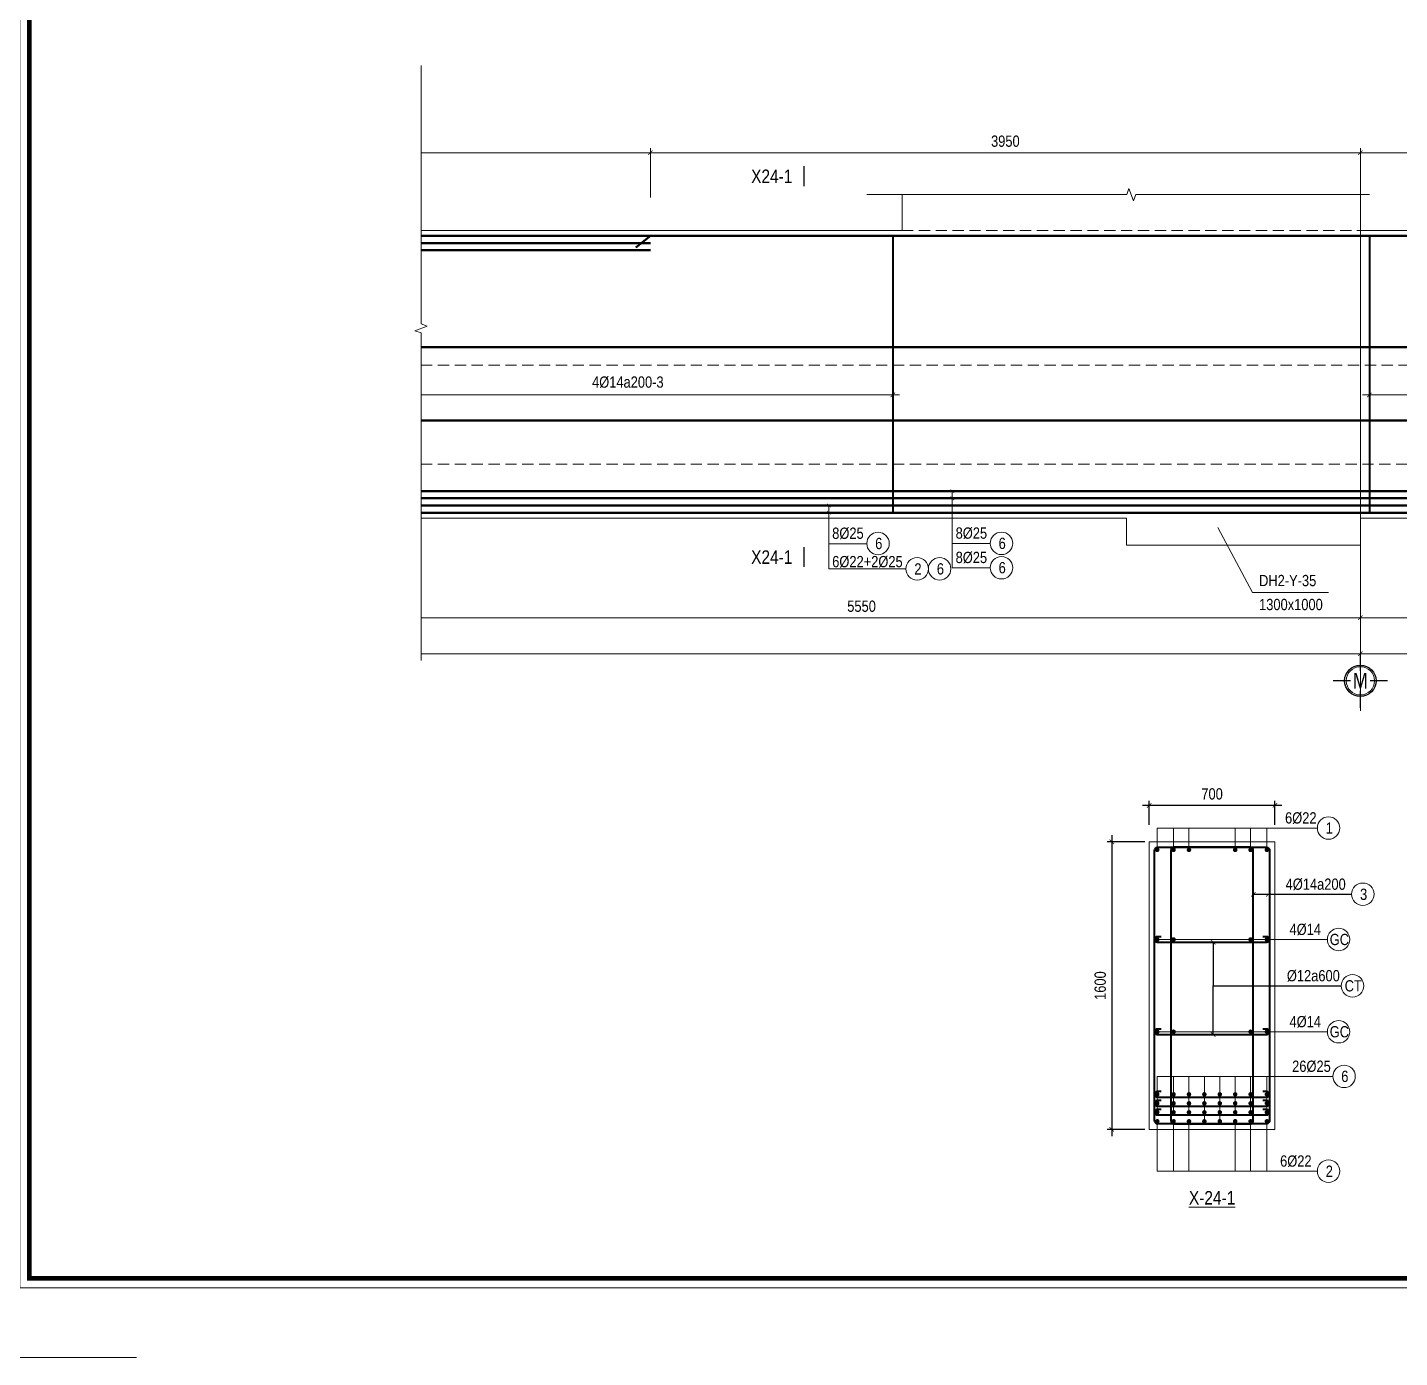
# Model space of a CAD drawing. Header units: millimetres. Extents: x 3014920 to 3563667, y -1638653 to -1356471.
# Drawn here: x 3302465 to 3310099, y -1601326 to -1593926 of the extents above; entities that cross this region are included whole.
import ezdxf
from ezdxf.enums import TextEntityAlignment as Align
from ezdxf.xclip import XClip

# ---------------------------------------------------------------- set-up
doc = ezdxf.new("R2010")
doc.units = ezdxf.units.MM
doc.header["$MEASUREMENT"] = 0
doc.header["$XCLIPFRAME"] = 0
doc.header["$PDMODE"] = 2
for name, pattern in [('6 TANG DIEN HINH 14-15$0$ACAD_ISO10W100', [18, 12, -3, 0, -3]), ('ACAD_ISO04W100', [30, 24, -3, 0, -3]), ('HIDDEN', [0.375, 0.25, -0.125])]:
    doc.linetypes.add(name, pattern=pattern)
doc.layers.get('0').update_dxf_attribs({"lineweight": 9})
doc.layers.get('Defpoints').update_dxf_attribs({"color": 10, "lineweight": 0})
for name, color, linetype, lineweight in [('2', 2, 'Continuous', 20), ('CDAI', 21, 'Continuous', 40), ('CTHEP', 50, 'Continuous', 50), ('DBAO', 90, 'Continuous', 13), ('DGIONG', 130, 'Continuous', 13), ('KTH', 154, 'Continuous', 9), ('Net khuat', 8, 'HIDDEN', 13), ('TEXT', 7, 'Continuous', 15), ('TEXT P X', 1, 'Continuous', 9), ('TRUC', 251, 'ACAD_ISO04W100', 9)]:
    doc.layers.add(name, color=color, linetype=linetype, lineweight=lineweight)
doc.layers.add('8', color=8, linetype='Continuous')
doc.styles.add('HELVECONDENSE', font='VHELVCN_0.TTF')
doc.styles.add('Star-HelCon', font='VHELVCN_0.TTF')
doc.styles.add('TTP-HelCon', font='VHELVCN_0.TTF')
doc.styles.add('VNI-HELVE-CONDENSE', font='VHELVCN_0.TTF')
doc.dimstyles.new('kc-25', dxfattribs={"dimtxt": 62.5, "dimasz": 20, "dimexe": 20, "dimexo": 50, "dimgap": 25, "dimtad": 3, "dimdec": 0, "dimzin": 0, "dimdsep": 46, "dimtxsty": 'VNI-HELVE-CONDENSE', "dimblk": 'DIM', "dimcen": 2.5, "dimclrd": 256, "dimclre": 154, "dimclrt": 7, "dimaunit": 1, "dimadec": 0, "dimazin": 0, "dimtfac": 1, "dimtdec": 0, "dimtix": 1, "dimtmove": 0, "dimatfit": 3, "dimldrblk": 'DOT', "dimfxl": 1, "dimtolj": 1, "dimtzin": 0, "dimarcsym": 0})
doc.dimstyles.new('TTP-25', dxfattribs={"dimscale": 25, "dimtxt": 2.5, "dimasz": 1, "dimexe": 1, "dimexo": 1, "dimgap": 0.09, "dimtad": 0, "dimdec": 4, "dimrnd": 1, "dimzin": 9, "dimdsep": 46, "dimtxsty": 'TTP-HelCon', "dimblk": 'ARCHTICK', "dimcen": 0.09, "dimdle": 1.5, "dimclrd": 256, "dimclre": 256, "dimclrt": 7, "dimadec": 0, "dimazin": 0, "dimtfac": 1, "dimtdec": 4, "dimtmove": 0, "dimatfit": 3, "dimldrblk": 'ARCHTICK', "dimfxl": 1, "dimtvp": 1, "dimtolj": 1, "dimtzin": 0, "dimarcsym": 0})

# ---------------------------------------------------------------- blocks, each defined once
blk = doc.blocks.new('dau truc')
blk.add_circle((0, 0), 180)
at = {"layer": '8'}
for p, q in [((0, 127), (0, 345)), ((-127, 0), (-345, 0)), ((0, -345), (0, -127)), ((345, 0), (127, 0))]:
    blk.add_line(p, q, dxfattribs=at)
blk.add_circle((0, 0), 200, dxfattribs=at)
at = {"layer": 'TEXT', "style": 'HELVECONDENSE'}
blk.add_attdef('A', text='', height=233, dxfattribs=at).set_placement((0, 0), align=Align.MIDDLE)
blk = doc.blocks.new('_ArchTick')
at = {"color": 0, "linetype": 'ByBlock', "const_width": 0.15}
blk.add_lwpolyline([(-0.5, -0.5), (0.5, 0.5)], dxfattribs=at)
blk = doc.blocks.new('*D2312')
at = {"layer": 'Defpoints', "color": 0, "transparency": 16777216}
for p in [(9920, -1797.3), (-2331, -1899.7), (9920, -2324.6)]:
    blk.add_point(p, dxfattribs=at)
at = {"layer": 'KTH', "lineweight": -2, "transparency": 16777216}
for p, q in [((9920, -1822.3), (9920, -2349.6)), ((-2331, -1924.7), (-2331, -2349.6)), ((-2368.5, -2324.6), (9957.5, -2324.6))]:
    blk.add_line(p, q, dxfattribs=at)
at = {"layer": 'KTH', "lineweight": -2, "transparency": 16777216, "xscale": 25, "yscale": 25, "zscale": 25, "rotation": 180}
blk.add_blockref('_ArchTick', (-2331, -2324.6), dxfattribs=at)
at = {"layer": 'KTH', "lineweight": -2, "transparency": 16777216, "xscale": 25, "yscale": 25, "zscale": 25}
blk.add_blockref('_ArchTick', (9920, -2324.6), dxfattribs=at)
at = {"layer": 'KTH', "color": 7, "transparency": 16777216, "insert": (3794.5, -2260.8), "char_height": 62.5, "attachment_point": 5, "style": 'TTP-HelCon'}
blk.add_mtext('\\A1;10450', dxfattribs=at)
blk = doc.blocks.new('*D2316')
at = {"layer": 'Defpoints', "color": 0, "transparency": 16777216}
for p in [(4370, -1899.7), (9920, -1899.7), (4370, -2124.7)]:
    blk.add_point(p, dxfattribs=at)
at = {"layer": 'KTH', "lineweight": -2, "transparency": 16777216}
for p, q in [((4370, -1924.7), (4370, -2149.7)), ((9920, -1924.7), (9920, -2149.7)), ((9957.5, -2124.7), (4332.5, -2124.7))]:
    blk.add_line(p, q, dxfattribs=at)
at = {"layer": 'KTH', "lineweight": -2, "transparency": 16777216, "xscale": 25, "yscale": 25, "zscale": 25, "rotation": 180}
blk.add_blockref('_ArchTick', (4370, -2124.7), dxfattribs=at)
at = {"layer": 'KTH', "lineweight": -2, "transparency": 16777216, "xscale": 25, "yscale": 25, "zscale": 25}
blk.add_blockref('_ArchTick', (9920, -2124.7), dxfattribs=at)
at = {"layer": 'KTH', "color": 7, "transparency": 16777216, "insert": (7145, -2060.8), "char_height": 62.5, "attachment_point": 5, "style": 'TTP-HelCon'}
blk.add_mtext('\\A1;5550', dxfattribs=at)
blk = doc.blocks.new('*D2317')
at = {"layer": 'Defpoints', "color": 0, "transparency": 16777216}
for p in [(4370, -709.4), (7319.3, -779.5), (4370, -884.4)]:
    blk.add_point(p, dxfattribs=at)
at = {"layer": 'KTH', "lineweight": -2, "transparency": 16777216}
for p, q in [((4370, -734.4), (4370, -909.4)), ((7319.3, -804.5), (7319.3, -909.4)), ((7356.8, -884.4), (4332.5, -884.4))]:
    blk.add_line(p, q, dxfattribs=at)
at = {"layer": 'KTH', "lineweight": -2, "transparency": 16777216, "xscale": 25, "yscale": 25, "zscale": 25, "rotation": 180}
blk.add_blockref('_ArchTick', (4370, -884.4), dxfattribs=at)
at = {"layer": 'KTH', "lineweight": -2, "transparency": 16777216, "xscale": 25, "yscale": 25, "zscale": 25}
blk.add_blockref('_ArchTick', (7319.3, -884.4), dxfattribs=at)
at = {"layer": 'KTH', "color": 7, "transparency": 16777216, "insert": (5844.7, -814.4), "char_height": 62.5, "attachment_point": 5, "style": 'TTP-HelCon'}
blk.add_mtext('\\A1;4Þ14a200-3', dxfattribs=at)
blk = doc.blocks.new('*D2319')
at = {"layer": 'Defpoints', "color": 0, "transparency": 16777216}
for p in [(9970, -709.4), (12520, -709.4), (12520, -885.1)]:
    blk.add_point(p, dxfattribs=at)
at = {"layer": 'KTH', "lineweight": -2, "transparency": 16777216}
for p, q in [((9970, -734.4), (9970, -910.1)), ((12520, -734.4), (12520, -910.1)), ((9932.5, -885.1), (12557.5, -885.1))]:
    blk.add_line(p, q, dxfattribs=at)
at = {"layer": 'KTH', "lineweight": -2, "transparency": 16777216, "xscale": 25, "yscale": 25, "zscale": 25, "rotation": 180}
blk.add_blockref('_ArchTick', (9970, -885.1), dxfattribs=at)
at = {"layer": 'KTH', "lineweight": -2, "transparency": 16777216, "xscale": 25, "yscale": 25, "zscale": 25}
blk.add_blockref('_ArchTick', (12520, -885.1), dxfattribs=at)
at = {"layer": 'KTH', "color": 7, "transparency": 16777216, "insert": (11245, -815.2), "char_height": 62.5, "attachment_point": 5, "style": 'TTP-HelCon'}
blk.add_mtext('\\A1;4Þ14a200-3', dxfattribs=at)
blk = doc.blocks.new('*D2321')
at = {"layer": 'Defpoints', "color": 0, "transparency": 16777216}
for p in [(9920, 463), (9920, 189), (10920, 189)]:
    blk.add_point(p, dxfattribs=at)
at = {"layer": 'KTH', "lineweight": -2, "transparency": 16777216}
for p, q in [((10957.5, 463), (9882.5, 463)), ((9920, 214), (9920, 488)), ((10920, 214), (10920, 488))]:
    blk.add_line(p, q, dxfattribs=at)
at = {"layer": 'KTH', "lineweight": -2, "transparency": 16777216, "xscale": 25, "yscale": 25, "zscale": 25, "rotation": 180}
blk.add_blockref('_ArchTick', (9920, 463), dxfattribs=at)
at = {"layer": 'KTH', "lineweight": -2, "transparency": 16777216, "xscale": 25, "yscale": 25, "zscale": 25}
blk.add_blockref('_ArchTick', (10920, 463), dxfattribs=at)
at = {"layer": 'KTH', "color": 7, "transparency": 16777216, "insert": (10420, 526.8), "char_height": 62.5, "attachment_point": 5, "style": 'TTP-HelCon'}
blk.add_mtext('\\A1;1000', dxfattribs=at)
blk = doc.blocks.new('*D2323')
at = {"layer": 'Defpoints', "color": 0, "transparency": 16777216}
for p in [(9920, -1899.7), (12520, -1899.7), (9920, -2124.7)]:
    blk.add_point(p, dxfattribs=at)
at = {"layer": 'KTH', "lineweight": -2, "transparency": 16777216}
for p, q in [((9920, -1924.7), (9920, -2149.7)), ((12520, -1924.7), (12520, -2149.7)), ((12557.5, -2124.7), (9882.5, -2124.7))]:
    blk.add_line(p, q, dxfattribs=at)
at = {"layer": 'KTH', "lineweight": -2, "transparency": 16777216, "xscale": 25, "yscale": 25, "zscale": 25, "rotation": 180}
blk.add_blockref('_ArchTick', (9920, -2124.7), dxfattribs=at)
at = {"layer": 'KTH', "lineweight": -2, "transparency": 16777216, "xscale": 25, "yscale": 25, "zscale": 25}
blk.add_blockref('_ArchTick', (12520, -2124.7), dxfattribs=at)
at = {"layer": 'KTH', "color": 7, "transparency": 16777216, "insert": (11220, -2060.8), "char_height": 62.5, "attachment_point": 5, "style": 'TTP-HelCon'}
blk.add_mtext('\\A1;2600', dxfattribs=at)
blk = doc.blocks.new('*D2325')
at = {"layer": 'Defpoints', "color": 0, "transparency": 16777216}
for p in [(9920, 463), (5970, 189), (9920, 189)]:
    blk.add_point(p, dxfattribs=at)
at = {"layer": 'KTH', "lineweight": -2, "transparency": 16777216}
for p, q in [((5932.5, 463), (9957.5, 463)), ((5970, 214), (5970, 488)), ((9920, 214), (9920, 488))]:
    blk.add_line(p, q, dxfattribs=at)
at = {"layer": 'KTH', "lineweight": -2, "transparency": 16777216, "xscale": 25, "yscale": 25, "zscale": 25, "rotation": 180}
blk.add_blockref('_ArchTick', (5970, 463), dxfattribs=at)
at = {"layer": 'KTH', "lineweight": -2, "transparency": 16777216, "xscale": 25, "yscale": 25, "zscale": 25}
blk.add_blockref('_ArchTick', (9920, 463), dxfattribs=at)
at = {"layer": 'KTH', "color": 7, "transparency": 16777216, "insert": (7945, 526.8), "char_height": 62.5, "attachment_point": 5, "style": 'TTP-HelCon'}
blk.add_mtext('\\A1;3950', dxfattribs=at)
blk = doc.blocks.new('*D2326')
at = {"layer": 'Defpoints', "color": 0, "transparency": 16777216}
for p in [(-729.7, 463), (-729.7, 189), (5970, 189)]:
    blk.add_point(p, dxfattribs=at)
at = {"layer": 'KTH', "lineweight": -2, "transparency": 16777216}
for p, q in [((6007.5, 463), (-767.2, 463)), ((-729.7, 214), (-729.7, 488)), ((5970, 214), (5970, 488))]:
    blk.add_line(p, q, dxfattribs=at)
at = {"layer": 'KTH', "lineweight": -2, "transparency": 16777216, "xscale": 25, "yscale": 25, "zscale": 25, "rotation": 180}
blk.add_blockref('_ArchTick', (-729.7, 463), dxfattribs=at)
at = {"layer": 'KTH', "lineweight": -2, "transparency": 16777216, "xscale": 25, "yscale": 25, "zscale": 25}
blk.add_blockref('_ArchTick', (5970, 463), dxfattribs=at)
at = {"layer": 'KTH', "color": 7, "transparency": 16777216, "insert": (2620.2, 526.8), "char_height": 62.5, "attachment_point": 5, "style": 'TTP-HelCon'}
blk.add_mtext('\\A1;6700', dxfattribs=at)
blk = doc.blocks.new('*D2327')
at = {"layer": 'Defpoints', "color": 0, "transparency": 16777216}
for p in [(9920, -1899.7), (16420.3, -1899.7), (9920, -2324.6)]:
    blk.add_point(p, dxfattribs=at)
at = {"layer": 'KTH', "lineweight": -2, "transparency": 16777216}
for p, q in [((9920, -1924.7), (9920, -2349.6)), ((16420.3, -1924.7), (16420.3, -2349.6)), ((16457.8, -2324.6), (9882.5, -2324.6))]:
    blk.add_line(p, q, dxfattribs=at)
at = {"layer": 'KTH', "lineweight": -2, "transparency": 16777216, "xscale": 25, "yscale": 25, "zscale": 25, "rotation": 180}
blk.add_blockref('_ArchTick', (9920, -2324.6), dxfattribs=at)
at = {"layer": 'KTH', "lineweight": -2, "transparency": 16777216, "xscale": 25, "yscale": 25, "zscale": 25}
blk.add_blockref('_ArchTick', (16420.3, -2324.6), dxfattribs=at)
at = {"layer": 'KTH', "color": 7, "transparency": 16777216, "insert": (13170.2, -2260.8), "char_height": 62.5, "attachment_point": 5, "style": 'TTP-HelCon'}
blk.add_mtext('\\A1;6500', dxfattribs=at)
blk = doc.blocks.new('MC')
at = {"layer": 'CTHEP', "const_width": 10, "elevation": 0}
blk.add_lwpolyline([(36, 150), (36, 0)], dxfattribs=at)
at = {"layer": 'TEXT', "style": 'TTP-HelCon'}
blk.add_attdef('A', text='', height=100, dxfattribs=at).set_placement((-50, 26), align=Align.RIGHT)
blk = doc.blocks.new('DIM')
h = blk.add_hatch(color=1)
h.paths.add_polyline_path([(0.49, 0.29, 1), (0.29, 0.49), (-0.19, 0), (0.19, 0)])
h.paths.add_polyline_path([(0.19, 0), (-0.19, 0), (-0.49, -0.29, 1), (-0.29, -0.49)])
at = {"color": 9}
for p, q in [((-0.19, 0), (-1.5, 0)), ((0.19, 0), (1.5, 0))]:
    blk.add_line(p, q, dxfattribs=at)
at = {"color": 1}
for p, q in [((-0.49, -0.29), (0.29, 0.49)), ((-0.29, -0.49), (0.49, 0.29)), ((-0.19, 0), (0.19, 0))]:
    blk.add_line(p, q, dxfattribs=at)
blk.add_arc((-0.39, -0.39), 0.138, 135, 315, dxfattribs=at)
blk = doc.blocks.new('*D157')
at = {"layer": 'Defpoints', "color": 0, "ltscale": 500, "transparency": 16777216}
for p in [(3308705.8, -1598456.9), (3308497.6, -1600056.9), (3308705.8, -1600056.9)]:
    blk.add_point(p, dxfattribs=at)
at = {"layer": 'KTH', "lineweight": -2, "ltscale": 500, "transparency": 16777216}
for p, q in [((3308680.8, -1598456.9), (3308472.6, -1598456.9)), ((3308497.6, -1598419.4), (3308497.6, -1600094.4)), ((3308680.8, -1600056.9), (3308472.6, -1600056.9))]:
    blk.add_line(p, q, dxfattribs=at)
at = {"layer": 'KTH', "lineweight": -2, "ltscale": 500, "transparency": 16777216, "xscale": 25, "yscale": 25, "zscale": 25}
for p, rotation in [((3308497.6, -1598456.9), 90), ((3308497.6, -1600056.9), 270)]:
    blk.add_blockref('_ArchTick', p, dxfattribs=dict(at, rotation=rotation))
at = {"layer": 'KTH', "color": 7, "ltscale": 500, "transparency": 16777216, "insert": (3308433.8, -1599256.9), "char_height": 62.5, "attachment_point": 5, "rotation": 90, "style": 'TTP-HelCon'}
blk.add_mtext('\\A1;1600', dxfattribs=at)
blk = doc.blocks.new('*D158')
at = {"layer": 'Defpoints', "color": 0, "ltscale": 500, "transparency": 16777216}
for p in [(3308705.8, -1598254.6), (3308705.8, -1598387.9), (3309405.8, -1598387.9)]:
    blk.add_point(p, dxfattribs=at)
at = {"layer": 'KTH', "lineweight": -2, "ltscale": 500, "transparency": 16777216}
for p, q in [((3308705.8, -1598362.9), (3308705.8, -1598229.6)), ((3309405.8, -1598362.9), (3309405.8, -1598229.6)), ((3309443.3, -1598254.6), (3308668.3, -1598254.6))]:
    blk.add_line(p, q, dxfattribs=at)
at = {"layer": 'KTH', "lineweight": -2, "ltscale": 500, "transparency": 16777216, "xscale": 25, "yscale": 25, "zscale": 25, "rotation": 180}
blk.add_blockref('_ArchTick', (3308705.8, -1598254.6), dxfattribs=at)
at = {"layer": 'KTH', "lineweight": -2, "ltscale": 500, "transparency": 16777216, "xscale": 25, "yscale": 25, "zscale": 25}
blk.add_blockref('_ArchTick', (3309405.8, -1598254.6), dxfattribs=at)
at = {"layer": 'KTH', "color": 7, "ltscale": 500, "transparency": 16777216, "insert": (3309055.8, -1598190.8), "char_height": 62.5, "attachment_point": 5, "style": 'TTP-HelCon'}
blk.add_mtext('\\A1;700', dxfattribs=at)
blk = doc.blocks.new('CHG_XX_Khung ten')
blk.add_lwpolyline([(15, 579), (826, 579), (826, 15), (15, 15)], close=True)
at = {"color": 4, "linetype": 'Continuous', "const_width": 1}
blk.add_lwpolyline([(17, 577), (824, 577), (824, 17), (17, 17)], close=True, dxfattribs=at)
at = {"layer": 'Defpoints', "color": 1, "ltscale": 2}
blk.add_lwpolyline([(40.06, 0), (0, 0), (0, 40)], dxfattribs=at)
blk = doc.blocks.new('2X-24')
at = {"layer": 'CDAI'}
for points in [[(7319.32571, 0.74534), (7319.32571, -1539.25466)], [(9969.98953, -0.01737), (9969.98953, -1540.01737)]]:
    blk.add_lwpolyline(points, dxfattribs=at)
at = {"layer": 'CTHEP'}
for p, q in [((5888.56528, -64.5255), (5969.99117, 0)), ((16355.88119, -619.39129), (-2969.98634, -619.39129)), ((16355.88119, -1026.66667), (-2969.98634, -1026.66667)), ((-2994.67283, -1540), (16385.32766, -1539.99999))]:
    blk.add_line(p, q, dxfattribs=at)
for points in [[(-2994.69233, -500.01337), (-2994.69233, 0), (16385.34716, 0)], [(-729.67427, -40), (5969.99117, -40)], [(4369.98956, -1419.99999), (12519.98953, -1419.99999)], [(4369.98956, -1459.99999), (12519.98953, -1459.99999)], [(4369.98956, -1500), (12519.98953, -1500)]]:
    blk.add_lwpolyline(points, dxfattribs=at)
at = {"layer": 'CTHEP', "elevation": 0}
blk.add_lwpolyline([(-729.67427, -80), (5969.99117, -80)], dxfattribs=at)
at = {"layer": 'DBAO', "linetype": 'Continuous'}
for p, q in [((7369.99117, 30), (7369.99117, 230)), ((9919.99117, 30), (9919.99117, 230)), ((4419.99117, 30), (7369.99117, 30)), ((9919.99117, 30), (16120.32571, 30)), ((8618.98939, -1720), (9919.99117, -1720))]:
    blk.add_line(p, q, dxfattribs=at)
at = {"layer": 'DBAO', "linetype": 'Continuous', "flags": 128}
for points in [[(8618.98939, -1720), (8618.98939, -1570), (-2331.01047, -1570)], [(16420.32766, -1570), (9919.99117, -1570), (9919.99117, -1720)]]:
    blk.add_lwpolyline(points, dxfattribs=at)
at = {"layer": 'DGIONG'}
for q in [(9127.07524, -1622.32184), (9743.21114, -1984.42092)]:
    blk.add_line((9319.06538, -1984.42092), q, dxfattribs=at)
at = {"layer": 'DGIONG', "linetype": 'Continuous', "elevation": 0, "flags": 128}
blk.add_lwpolyline([(9969.99117, 230), (8669.99117, 230), (8657.49117, 195.65653), (8632.49117, 264.34347), (8619.99117, 230), (7175.13337, 230)], dxfattribs=at)
at = {"layer": 'DGIONG'}
for centre in [(7236.55344, -1711.35143), (7923.22243, -1710.53915), (7454.44297, -1852.45618), (7579.44297, -1852.45618), (7923.2225, -1846.03245)]:
    blk.add_circle(centre, 62.5, dxfattribs=at)
at = {"layer": 'Net khuat', "ltscale": 250}
for p, q in [((7369.99117, 30), (9919.99117, 30)), ((3968.99117, -720), (16118.99117, -720)), ((3968.99117, -1270), (8618.98939, -1270)), ((8618.98939, -1270), (16120.32571, -1270))]:
    blk.add_line(p, q, dxfattribs=at)
at = {"layer": 'TRUC', "linetype": '6 TANG DIEN HINH 14-15$0$ACAD_ISO10W100', "ltscale": 1250}
blk.add_lwpolyline([(9919.99117, 408.27092), (9919.99117, -2642.59717)], dxfattribs=at)
ref = blk.add_blockref('MC', (6797.47676, 388.14082), dxfattribs=dict(xscale=-0.75, yscale=0.75, zscale=0.75, rotation=180))
ref.add_attrib('A', 'X24-1', dxfattribs={"layer": 'TEXT', "height": 75, "style": 'TTP-HelCon'}).set_placement((6759.97676, 294.01039), align=Align.RIGHT)
ref = blk.add_blockref('MC', (6797.47676, -1730.46061), dxfattribs=dict(xscale=-0.75, yscale=0.75, zscale=0.75, rotation=180))
ref.add_attrib('A', 'X24-1', dxfattribs={"layer": 'TEXT', "height": 75, "style": 'TTP-HelCon'}).set_placement((6759.97676, -1824.59104), align=Align.RIGHT)
at = {"layer": '2', "ltscale": 300}
ref = blk.add_blockref('dau truc', (9919.99117, -2475.49672), dxfattribs=dict(at, xscale=0.4367131292819977, yscale=0.4367131292819977, zscale=0.4367131292819977))
ref.add_attrib('A', 'M', dxfattribs={"layer": 'TEXT', "height": 87.5, "style": 'HELVECONDENSE'}).set_placement((9919.99117, -2475.49672), align=Align.MIDDLE)
at = {"layer": 'TEXT', "style": 'TTP-HelCon'}
for s, p in [('8Þ25', (6981.63507, -1685.49848, 0)), ('8Þ25', (7668.30405, -1684.68621, 0)), ('8Þ25', (7668.30412, -1820.1795, 0)), ('6Þ22+2Þ25', (6981.63509, -1843.39942, 0)), ('DH2-Y-35', (9356.55324, -1948.79856, 0)), ('1300x1000', (9356.55324, -2082.13872, 0))]:
    blk.add_text(s, height=62.5, dxfattribs=at).set_placement(p)
at = {"layer": 'TEXT', "style": 'Star-HelCon'}
for s, p in [('6', (7240.72011, -1711.35143)), ('6', (7927.3891, -1710.53915)), ('2', (7458.60964, -1852.45618)), ('6', (7583.60964, -1852.45618)), ('6', (7927.38916, -1846.03245))]:
    blk.add_text(s, height=62.5, dxfattribs=at).set_placement(p, align=Align.MIDDLE)
at = {"layer": 'KTH'}
for base, p1, p2, picture, middle in [((-729.67427, 462.99694), (5969.99117, 188.99233), (-729.67427, 188.99233), '*D2326', (2620.15845, 526.83027)), ((9919.99117, 462.99694), (10919.98953, 188.99233), (9919.99117, 188.99233), '*D2321', (10419.99035, 526.83027)), ((9919.99117, -2324.63219), (16420.32571, -1899.67645), (9919.99117, -1899.67645), '*D2327', (13170.15844, -2260.79885))]:
    dim = blk.add_linear_dim(base=base, p1=p1, p2=p2, dimstyle='TTP-25', override={"dimtmove": 1}, dxfattribs=at)
    dim.commit()
    dim.dimension.update_dxf_attribs({"geometry": picture, "text_midpoint": middle})
for base, p1, p2, picture, middle in [((9919.99117, 462.99694), (5969.99117, 188.99233), (9919.99117, 188.99233), '*D2325', (7944.99117, 526.83027)), ((4369.98956, -2124.67645), (9919.99117, -1899.67645), (4369.98956, -1899.67645), '*D2316', (7144.99037, -2060.84312)), ((9919.99117, -2124.67645), (12519.98953, -1899.67645), (9919.99117, -1899.67645), '*D2323', (11219.99035, -2060.84312))]:
    dim = blk.add_linear_dim(base=base, p1=p1, p2=p2, angle=180, dimstyle='TTP-25', override={"dimtmove": 1}, dxfattribs=at)
    dim.commit()
    dim.dimension.update_dxf_attribs({"geometry": picture, "text_midpoint": middle})
at = {"layer": 'KTH', "color": 1}
dim = blk.add_linear_dim(base=(4369.98956, -884.36254), p1=(7319.32571, -779.48754), p2=(4369.98956, -709.37838), angle=180, text='4Þ14a200-3', dimstyle='TTP-25', override={"dimtmove": 1}, dxfattribs=at)
dim.commit()
dim.dimension.update_dxf_attribs({"geometry": '*D2317', "text_midpoint": (5844.65764, -814.44588)})
at = {"layer": 'KTH'}
dim = blk.add_linear_dim(base=(12519.98953, -885.10788), p1=(9969.98953, -709.37838), p2=(12519.98953, -709.37838), text='4Þ14a200-3', dimstyle='TTP-25', override={"dimtmove": 1}, dxfattribs=at)
dim.commit()
dim.dimension.update_dxf_attribs({"geometry": '*D2319', "text_midpoint": (11244.98953, -815.19121)})
dim = blk.add_linear_dim(base=(9919.99117, -2324.63219), p1=(-2331.00883, -1899.67645), p2=(9919.99117, -1797.33571), angle=180, text='10450', dimstyle='TTP-25', override={"dimtmove": 1}, dxfattribs=at)
dim.commit()
dim.dimension.update_dxf_attribs({"geometry": '*D2312', "text_midpoint": (3794.49117, -2260.79885)})
at = {"layer": 'DGIONG'}
for points in [[(7649.79218, -1419.99999), (7649.79202, -1710.53915), (7860.72243, -1710.53915)], [(6963.1231, -1500), (6963.123, -1713.25715), (7174.0534, -1713.25715)], [(7649.79225, -1459.99999), (7649.79209, -1846.03245), (7860.7225, -1846.03245)], [(6963.12316, -1540), (6963.12306, -1852.45618), (7391.94297, -1852.45618)]]:
    blk.add_leader(points, dimstyle='kc-25', override={"dimtad": 0, "dimldrblk": 'ArchTick', "dimfxl": 100, "dimarcsym": 1}, dxfattribs=at)

msp = doc.modelspace()

# ---------------------------------------------------------------- linework, layer by layer
at = {"layer": 'CDAI'}
for points in [[(3308754.57608, -1598486.8865), (3309357.07608, -1598486.8865, -0.4142135624), (3309375.82608, -1598505.6365), (3309375.82608, -1600008.13651, -0.4142135624), (3309357.07608, -1600026.88651), (3308754.57608, -1600026.88651, -0.4142135624), (3308735.82608, -1600008.13651), (3308735.82608, -1598505.6365, -0.4142135624)], [(3309266.3618, -1598486.8865), (3308845.29037, -1598486.88651, 0.4142135624), (3308826.54037, -1598505.63651), (3308826.54037, -1600008.13651, 0.4142135624), (3308845.29037, -1600026.88651), (3309266.3618, -1600026.8865, 0.4142135624), (3309285.1118, -1600008.1365), (3309285.1118, -1598505.6365, 0.4142135624)]]:
    msp.add_lwpolyline(points, format="xyb", close=True, dxfattribs=at)
at = {"layer": 'CDAI', "elevation": 0}
for points in [[(3308772.74608, -1598985.21984), (3308750.82608, -1598985.21984, 0.4142135624), (3308735.82608, -1599000.21984), (3308735.82608, -1599000.21984, 0.4142135624), (3308750.82608, -1599015.21984), (3309360.82608, -1599015.21984, 0.4142135624), (3309375.82608, -1599000.21984), (3309375.82608, -1599000.21984, 0.4142135624), (3309360.82608, -1598985.21984), (3309338.90609, -1598985.21984)], [(3308772.74608, -1599498.55317), (3308750.82608, -1599498.55317, 0.4142135624), (3308735.82608, -1599513.55317), (3308735.82608, -1599513.55317, 0.4142135624), (3308750.82608, -1599528.55317), (3309360.82608, -1599528.55317, 0.4142135624), (3309375.82608, -1599513.55317), (3309375.82608, -1599513.55317, 0.4142135624), (3309360.82608, -1599498.55317), (3309338.90609, -1599498.55317)]]:
    msp.add_lwpolyline(points, format="xyb", dxfattribs=at)
at = {"layer": 'CDAI'}
for points in [[(3308772.74608, -1599846.88651), (3308750.82608, -1599846.88651, 0.4142135624), (3308735.82608, -1599861.88651), (3308735.82608, -1599861.88651, 0.4142135624), (3308750.82608, -1599876.88651), (3309360.82608, -1599876.88651, 0.4142135624), (3309375.82608, -1599861.88651), (3309375.82608, -1599861.88651, 0.4142135624), (3309360.82608, -1599846.88651), (3309338.90609, -1599846.88651)], [(3308772.74608, -1599896.88651), (3308750.82608, -1599896.88651, 0.4142135624), (3308735.82608, -1599911.88651), (3308735.82608, -1599911.88651, 0.4142135624), (3308750.82608, -1599926.88651), (3309360.82608, -1599926.88651, 0.4142135624), (3309375.82608, -1599911.88651), (3309375.82608, -1599911.88651, 0.4142135624), (3309360.82608, -1599896.88651), (3309338.90609, -1599896.88651)], [(3308772.74608, -1599946.88651), (3308750.82608, -1599946.88651, 0.4142135624), (3308735.82608, -1599961.88651), (3308735.82608, -1599961.88651, 0.4142135624), (3308750.82608, -1599976.88651), (3309360.82608, -1599976.88651, 0.4142135624), (3309375.82608, -1599961.88651), (3309375.82608, -1599961.88651, 0.4142135624), (3309360.82608, -1599946.88651), (3309338.90609, -1599946.88651)]]:
    msp.add_lwpolyline(points, format="xyb", dxfattribs=at)
at = {"layer": 'CTHEP', "const_width": 12.5}
for points in [[(3308744.57608, -1598501.8865, 1), (3308757.07608, -1598501.8865, 1)], [(3308835.29037, -1598501.88651, -1), (3308847.79037, -1598501.88651, -1)], [(3308921.00466, -1598501.88651, -1), (3308933.50466, -1598501.88651, -1)], [(3309190.64751, -1598501.88651, 1), (3309178.14751, -1598501.88651, 1)], [(3309276.3618, -1598501.88651, 1), (3309263.8618, -1598501.88651, 1)], [(3309354.57608, -1598501.8865, 1), (3309367.07608, -1598501.8865, 1)], [(3308835.29037, -1599000.21984, 1), (3308847.79037, -1599000.21984, 1)], [(3308835.29037, -1599513.55318, 1), (3308847.79037, -1599513.55318, 1)], [(3308744.57608, -1599861.88651, -1), (3308757.07608, -1599861.88651, -1)], [(3308744.57608, -1599911.88651, -1), (3308757.07608, -1599911.88651, -1)], [(3308835.29037, -1599861.88651, 1), (3308847.79037, -1599861.88651, 1)], [(3308835.29037, -1599911.88651, 1), (3308847.79037, -1599911.88651, 1)], [(3308921.00466, -1599861.88651, 1), (3308933.50466, -1599861.88651, 1)], [(3308921.00466, -1599911.88651, 1), (3308933.50466, -1599911.88651, 1)], [(3309006.71894, -1599861.88651, 1), (3309019.21894, -1599861.88651, 1)], [(3309006.71894, -1599911.88651, 1), (3309019.21894, -1599911.88651, 1)], [(3309104.93323, -1599861.88651, -1), (3309092.43323, -1599861.88651, -1)], [(3309104.93323, -1599911.88651, -1), (3309092.43323, -1599911.88651, -1)], [(3309190.64751, -1599861.88651, -1), (3309178.14751, -1599861.88651, -1)], [(3309190.64751, -1599911.88651, -1), (3309178.14751, -1599911.88651, -1)], [(3309276.3618, -1599861.88651, -1), (3309263.8618, -1599861.88651, -1)], [(3309276.3618, -1599911.88651, -1), (3309263.8618, -1599911.88651, -1)], [(3309354.57608, -1599861.88651, -1), (3309367.07608, -1599861.88651, -1)], [(3309354.57608, -1599911.88651, -1), (3309367.07608, -1599911.88651, -1)], [(3308744.57608, -1599961.88651, -1), (3308757.07608, -1599961.88651, -1)], [(3308835.29037, -1599961.88651, 1), (3308847.79037, -1599961.88651, 1)], [(3308921.00466, -1599961.88651, 1), (3308933.50466, -1599961.88651, 1)], [(3309006.71894, -1599961.88651, 1), (3309019.21894, -1599961.88651, 1)], [(3309104.93323, -1599961.88651, -1), (3309092.43323, -1599961.88651, -1)], [(3309190.64751, -1599961.88651, -1), (3309178.14751, -1599961.88651, -1)], [(3309276.3618, -1599961.88651, -1), (3309263.8618, -1599961.88651, -1)], [(3309354.57608, -1599961.88651, -1), (3309367.07608, -1599961.88651, -1)], [(3308744.57608, -1600011.88651, 1), (3308757.07608, -1600011.88651, 1)], [(3308835.29037, -1600011.88651, 1), (3308847.79037, -1600011.88651, 1)], [(3308921.00466, -1600011.88651, 1), (3308933.50466, -1600011.88651, 1)], [(3309006.71894, -1600011.88651, 1), (3309019.21894, -1600011.88651, 1)], [(3309104.93323, -1600011.88651, -1), (3309092.43323, -1600011.88651, -1)], [(3309190.64751, -1600011.88651, -1), (3309178.14751, -1600011.88651, -1)], [(3309276.3618, -1600011.88651, -1), (3309263.8618, -1600011.88651, -1)], [(3309354.57608, -1600011.88651, 1), (3309367.07608, -1600011.88651, 1)]]:
    msp.add_lwpolyline(points, format="xyb", close=True, dxfattribs=at)
at = {"layer": 'CTHEP', "const_width": 12.5, "elevation": 0}
for points in [[(3308744.57608, -1599000.21984, 1), (3308757.07608, -1599000.21984, 1)], [(3309263.8618, -1599000.21984, 1), (3309276.3618, -1599000.21984, 1)], [(3309354.57608, -1599000.21984, 1), (3309367.07608, -1599000.21984, 1)], [(3308744.57608, -1599513.55317, 1), (3308757.07608, -1599513.55317, 1)], [(3309263.8618, -1599513.55317, 1), (3309276.3618, -1599513.55317, 1)], [(3309354.57608, -1599513.55317, 1), (3309367.07608, -1599513.55317, 1)]]:
    msp.add_lwpolyline(points, format="xyb", close=True, dxfattribs=at)
at = {"layer": 'DBAO', "flags": 128}
for points in [[(3308705.82608, -1598456.88651), (3309405.82608, -1598456.88651)], [(3309405.82608, -1598456.88651), (3309405.82608, -1600056.88651), (3308705.82608, -1600056.88651), (3308705.82608, -1598456.88651)]]:
    msp.add_lwpolyline(points, dxfattribs=at)
at = {"layer": 'DGIONG'}
for p, q in [((3308750.82608, -1598501.8865), (3308750.82608, -1598380.13651)), ((3308750.82608, -1598380.13651), (3309641.42259, -1598380.13651)), ((3308841.54037, -1598501.88651), (3308841.54037, -1598380.13651)), ((3308927.25466, -1598501.88651), (3308927.25466, -1598380.13651)), ((3309184.39751, -1598501.88651), (3309184.39751, -1598380.13651)), ((3309270.1118, -1598501.88651), (3309270.1118, -1598380.13651)), ((3309360.82608, -1598501.8865), (3309360.82608, -1598380.13651)), ((3308750.82608, -1599000.21984), (3309697.38715, -1599000.21984)), ((3308750.82608, -1599513.55317), (3309697.38715, -1599513.55318)), ((3308750.82608, -1599761.88651), (3309727.57747, -1599761.88651)), ((3308750.82608, -1599961.88651), (3308750.82608, -1599761.88651)), ((3308841.54037, -1599961.88651), (3308841.54037, -1599761.88651)), ((3308927.25466, -1599961.88651), (3308927.25466, -1599761.88651)), ((3309012.96894, -1599761.88651), (3309012.96894, -1600011.88651)), ((3309098.68323, -1599761.88651), (3309098.68323, -1600011.88651)), ((3309184.39751, -1599961.88651), (3309184.39751, -1599761.88651)), ((3309270.1118, -1599961.88651), (3309270.1118, -1599761.88651)), ((3309360.82608, -1599961.88651), (3309360.82608, -1599761.88651)), ((3308750.82608, -1600289.28833), (3308750.82608, -1600011.88651)), ((3308841.54037, -1600011.88651), (3308841.54037, -1600289.28833)), ((3308927.25466, -1600011.88651), (3308927.25466, -1600289.28833)), ((3309184.39751, -1600011.88651), (3309184.39751, -1600289.28833)), ((3309270.1118, -1600011.88651), (3309270.1118, -1600289.28833)), ((3309360.82608, -1600289.28833), (3309360.82608, -1600011.88651)), ((3308750.82608, -1600289.28833), (3309641.42259, -1600289.28833))]:
    msp.add_line(p, q, dxfattribs=at)
at = {"layer": 'DGIONG', "linetype": 'Continuous', "elevation": 0, "flags": 128}
msp.add_lwpolyline([(3304655.26169, -1597447.80843), (3304655.26188, -1595625.54802), (3304620.91841, -1595613.04802), (3304689.60535, -1595588.04802), (3304655.26188, -1595575.54802), (3304655.2617, -1594136.89314)], dxfattribs=at)
at = {"layer": 'DGIONG'}
for centre in [(3309703.92259, -1598380.13651), (3309894.84054, -1598748.74107), (3309759.88715, -1599000.21984), (3309836.99004, -1599258.07027), (3309759.88715, -1599513.55318), (3309790.07747, -1599761.88651), (3309703.92259, -1600289.28833)]:
    msp.add_circle(centre, 62.5, dxfattribs=at)

# ---------------------------------------------------------------- block references
at = {"layer": 'TEXT P X', "color": 5}
ref = msp.add_blockref('2X-24', (3299960.74789, -1595085.73441), dxfattribs=at)
XClip(ref).set_block_clipping_path([(4694.5138099422, -2773.6707493761), (16745.2344320859, 948.8412740738)])

# ---------------------------------------------------------------- texts
at = {"layer": 'TEXT', "style": 'TTP-HelCon'}
for s, p in [('6Þ22', (3309461.78442, -1598355.13651)), ('4Þ14a200', (3309464.99224, -1598723.74107)), ('4Þ14', (3309486.55188, -1598975.21984)), ('Þ12a600', (3309471.90462, -1599233.07027)), ('4Þ14', (3309486.55188, -1599488.55318)), ('26Þ25', (3309501.1982, -1599736.88651)), ('6Þ22', (3309434.28442, -1600264.28833))]:
    msp.add_text(s, height=62.5, dxfattribs=at).set_placement(p)
at = {"layer": 'TEXT', "style": 'Star-HelCon'}
for s, p in [('1', (3309708.08926, -1598380.13651)), ('3', (3309899.00721, -1598748.74107)), ('GC', (3309764.05382, -1599000.21984)), ('CT', (3309841.15671, -1599258.07027)), ('GC', (3309764.05382, -1599513.55318)), ('6', (3309794.24413, -1599761.88651)), ('2', (3309708.08926, -1600289.28833))]:
    msp.add_text(s, height=62.5, dxfattribs=at).set_placement(p, align=Align.MIDDLE)
at = {"layer": 'TEXT', "style": 'TTP-HelCon'}
msp.add_text('%%UX-24-1', height=75, dxfattribs=at).set_placement((3309055.82608, -1600474.87449), align=Align.CENTER)

# ---------------------------------------------------------------- dimensions: what is measured, and where the dimension line sits
at = {"layer": 'KTH', "ltscale": 500}
dim = msp.add_linear_dim(base=(3308705.82608, -1598254.63651), p1=(3309405.82608, -1598387.87456), p2=(3308705.82608, -1598387.87456), dimstyle='TTP-25', dxfattribs=at)
dim.commit()
dim.dimension.update_dxf_attribs({"geometry": '*D158', "text_midpoint": (3309055.82608, -1598190.80317)})
dim = msp.add_linear_dim(base=(3308497.58844, -1600056.88651), p1=(3308705.82608, -1598456.88651), p2=(3308705.82608, -1600056.88651), angle=90, dimstyle='TTP-25', dxfattribs=at)
dim.commit()
dim.dimension.update_dxf_attribs({"geometry": '*D157', "text_midpoint": (3308433.75511, -1599256.88651)})

# ---------------------------------------------------------------- leaders
at = {"layer": 'DGIONG'}
for points in [[(3309285.1118, -1598748.74107), (3309832.34054, -1598748.74107)], [(3309368.91371, -1598748.74107), (3309832.34054, -1598748.74107)], [(3309061.47026, -1599015.21984), (3309061.47026, -1599258.07027), (3309774.49004, -1599258.07027)], [(3309061.47026, -1599528.55317), (3309061.47026, -1599258.07027), (3309774.49004, -1599258.07027)]]:
    msp.add_leader(points, dimstyle='TTP-25', dxfattribs=at)

# ---------------------------------------------------------------- next in the draw order: block references
at = {"color": 5, "xscale": 25.92478421704392, "yscale": 25.92478421704392, "zscale": 25.92478421704392}
msp.add_blockref('CHG_XX_Khung ten', (3302034.29319, -1601326.46106), dxfattribs=at)

doc.saveas('drawing.dxf')
